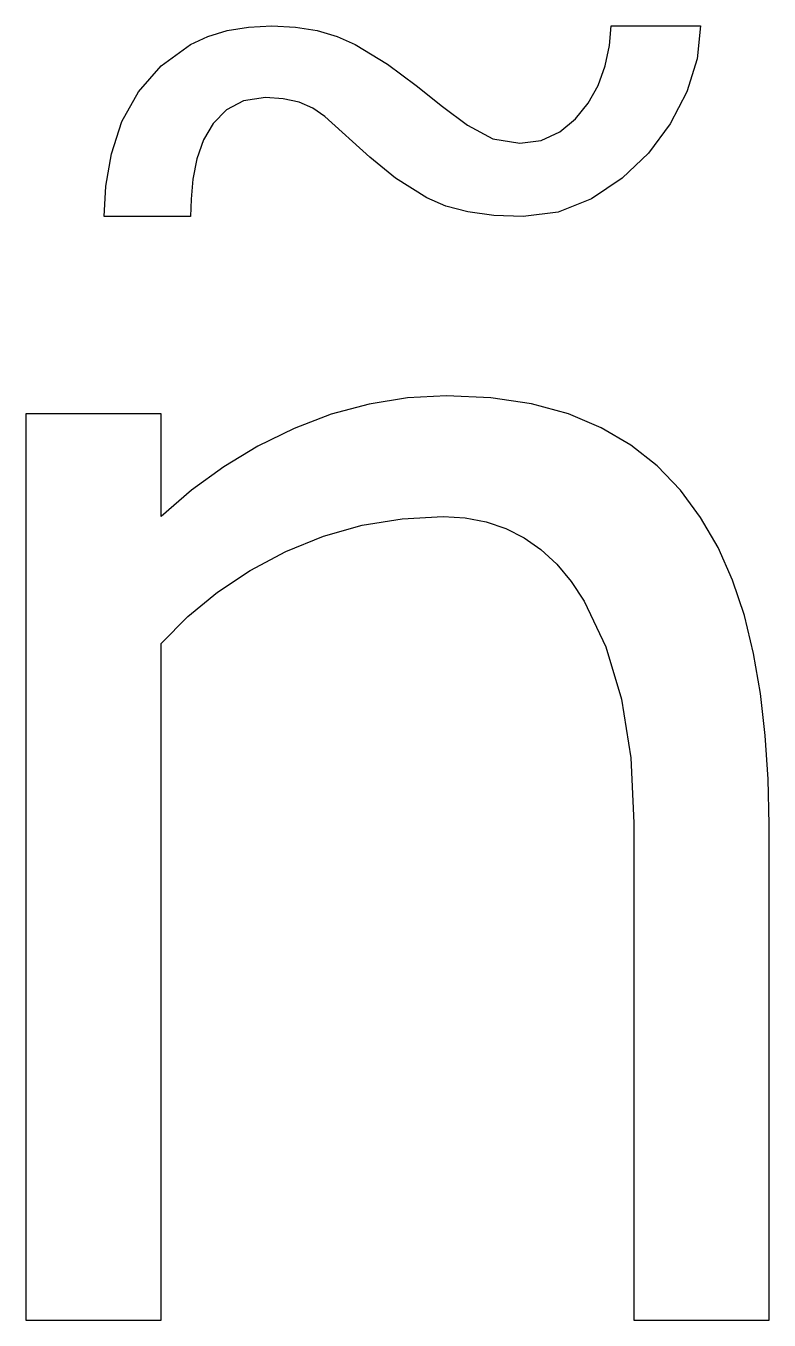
# Model space of a CAD drawing. Extents: x 1 to 7.3, y 0 to 11.
import ezdxf

# ---------------------------------------------------------------- set-up
doc = ezdxf.new("R2010")
doc.units = 0
doc.layers.get('0').update_dxf_attribs({"linetype": 'CONTINUOUS'})

msp = doc.modelspace()

# ---------------------------------------------------------------- linework, layer by layer
at = {"color": 0}
for p, q in [((2.89751, 11.0178), (3.09722, 11.0278)), ((3.09722, 11.0278), (3.29775, 11.0178)), ((5.9739, 10.8594), (5.98611, 11.0278)), ((5.98611, 11.0278), (6.75, 11.0278)), ((6.75, 11.0278), (6.72049, 10.7483)), ((2.40278, 10.8681), (2.55029, 10.938)), ((2.55029, 10.938), (2.71522, 10.9879)), ((2.71522, 10.9879), (2.89751, 11.0178)), ((3.29775, 11.0178), (3.48264, 10.9879)), ((3.48264, 10.9879), (3.65192, 10.938)), ((3.65192, 10.938), (3.80556, 10.8681)), ((2.15278, 10.6876), (2.40278, 10.8681)), ((3.80556, 10.8681), (4.0816, 10.7014)), ((5.9375, 10.6875), (5.9739, 10.8594)), ((4.0816, 10.7014), (4.32639, 10.5208)), ((6.72049, 10.7483), (6.63194, 10.4653)), ((1.95833, 10.4653), (2.15278, 10.6876)), ((5.87674, 10.5209), (5.9375, 10.6875)), ((4.32639, 10.5208), (4.55035, 10.342)), ((5.79167, 10.3681), (5.87674, 10.5209)), ((1.81771, 10.2118), (1.95833, 10.4653)), ((2.85417, 10.3906), (2.70833, 10.3125)), ((3.04167, 10.4167), (2.85417, 10.3906)), ((3.19308, 10.4067), (3.04167, 10.4167)), ((3.32807, 10.3768), (3.19308, 10.4067)), ((3.44656, 10.3269), (3.32807, 10.3768)), ((5.68224, 10.2344), (5.79167, 10.3681)), ((6.63194, 10.4653), (6.49126, 10.1927)), ((2.70833, 10.3125), (2.59717, 10.1962)), ((3.54861, 10.2569), (3.44656, 10.3269)), ((3.93056, 9.90972), (3.54861, 10.2569)), ((4.55035, 10.342), (4.76389, 10.1806)), ((1.72917, 9.9375), (1.81771, 10.2118)), ((2.59717, 10.1962), (2.51389, 10.0556)), ((4.76389, 10.1806), (4.97917, 10.066)), ((5.54861, 10.125), (5.68224, 10.2344)), ((6.49126, 10.1927), (6.30556, 9.94444)), ((2.51389, 10.0556), (2.4566, 9.89589)), ((4.97917, 10.066), (5.20833, 10.0278)), ((5.20833, 10.0278), (5.39057, 10.0521)), ((5.39057, 10.0521), (5.54861, 10.125)), ((1.68229, 9.66146), (1.72917, 9.9375)), ((6.30556, 9.94444), (6.07981, 9.72911)), ((2.4566, 9.89589), (2.42361, 9.72222)), ((4.14925, 9.72922), (3.93056, 9.90972)), ((2.42361, 9.72222), (2.40799, 9.55208)), ((4.41667, 9.5625), (4.14925, 9.72922)), ((6.07981, 9.72911), (5.81944, 9.55556)), ((1.66667, 9.40278), (1.68229, 9.66146)), ((2.40799, 9.55208), (2.40278, 9.40278)), ((4.57725, 9.49262), (4.41667, 9.5625)), ((4.76736, 9.44271), (4.57725, 9.49262)), ((5.81944, 9.55556), (5.53472, 9.44103)), ((2.40278, 9.40278), (1.66667, 9.40278)), ((4.98697, 9.41276), (4.76736, 9.44271)), ((5.23611, 9.40278), (4.98697, 9.41276)), ((5.53472, 9.44103), (5.23611, 9.40278)), ((4.25211, 7.85764), (3.92529, 7.80556)), ((4.58333, 7.875), (4.25211, 7.85764)), ((4.96267, 7.85807), (4.58333, 7.875)), ((5.30903, 7.80729), (4.96267, 7.85807)), ((2.15278, 7.72222), (1, 7.72222)), ((1, 7.72222), (1, 0)), ((2.15278, 6.84722), (2.15278, 7.72222)), ((3.92529, 7.80556), (3.60281, 7.71875)), ((5.62239, 7.72265), (5.30903, 7.80729)), ((5.90278, 7.60417), (5.62239, 7.72265)), ((3.60281, 7.71875), (3.28472, 7.59722)), ((3.28472, 7.59722), (2.977, 7.44624)), ((6.1536, 7.45492), (5.90278, 7.60417)), ((2.977, 7.44624), (2.68576, 7.27089)), ((6.37847, 7.27783), (6.1536, 7.45492)), ((2.68576, 7.27089), (2.41103, 7.07124)), ((6.57725, 7.07297), (6.37847, 7.27783)), ((2.41103, 7.07124), (2.15278, 6.84722)), ((6.75, 6.84028), (6.57725, 7.07297)), ((4.20611, 6.82856), (4.55556, 6.84722)), ((4.55556, 6.84722), (4.74447, 6.83599)), ((6.89794, 6.5829), (6.75, 6.84028)), ((3.53597, 6.67925), (3.86626, 6.77257)), ((3.86626, 6.77257), (4.20611, 6.82856)), ((4.74447, 6.83599), (4.92231, 6.80214)), ((4.92231, 6.80214), (5.08908, 6.74571)), ((5.08908, 6.74571), (5.24479, 6.66672)), ((3.21528, 6.54861), (3.53597, 6.67925)), ((5.24479, 6.66672), (5.38943, 6.56515)), ((2.91189, 6.38764), (3.21528, 6.54861)), ((5.38943, 6.56515), (5.523, 6.44103)), ((7.02257, 6.30382), (6.89794, 6.5829)), ((5.523, 6.44103), (5.64551, 6.29432)), ((2.63368, 6.20313), (2.91189, 6.38764)), ((5.64551, 6.29432), (5.75694, 6.125)), ((7.12369, 6.00304), (7.02257, 6.30382)), ((2.38064, 5.99522), (2.63368, 6.20313)), ((5.75694, 6.125), (5.94222, 5.73611)), ((2.15278, 5.76389), (2.38064, 5.99522)), ((7.20139, 5.68056), (7.12369, 6.00304)), ((2.15278, 0), (2.15278, 5.76389)), ((5.94222, 5.73611), (6.0746, 5.29167)), ((7.25906, 5.33942), (7.20139, 5.68056)), ((7.30029, 4.98264), (7.25906, 5.33942)), ((6.0746, 5.29167), (6.15403, 4.79167)), ((7.32503, 4.61025), (7.30029, 4.98264)), ((6.15403, 4.79167), (6.18056, 4.23611)), ((7.33333, 4.22222), (7.32503, 4.61025)), ((6.18056, 4.23611), (6.18056, 0)), ((7.33333, 0), (7.33333, 4.22222)), ((1, 0), (2.15278, 0)), ((6.18056, 0), (7.33333, 0))]:
    msp.add_line(p, q, dxfattribs=at)

doc.saveas('drawing.dxf')
